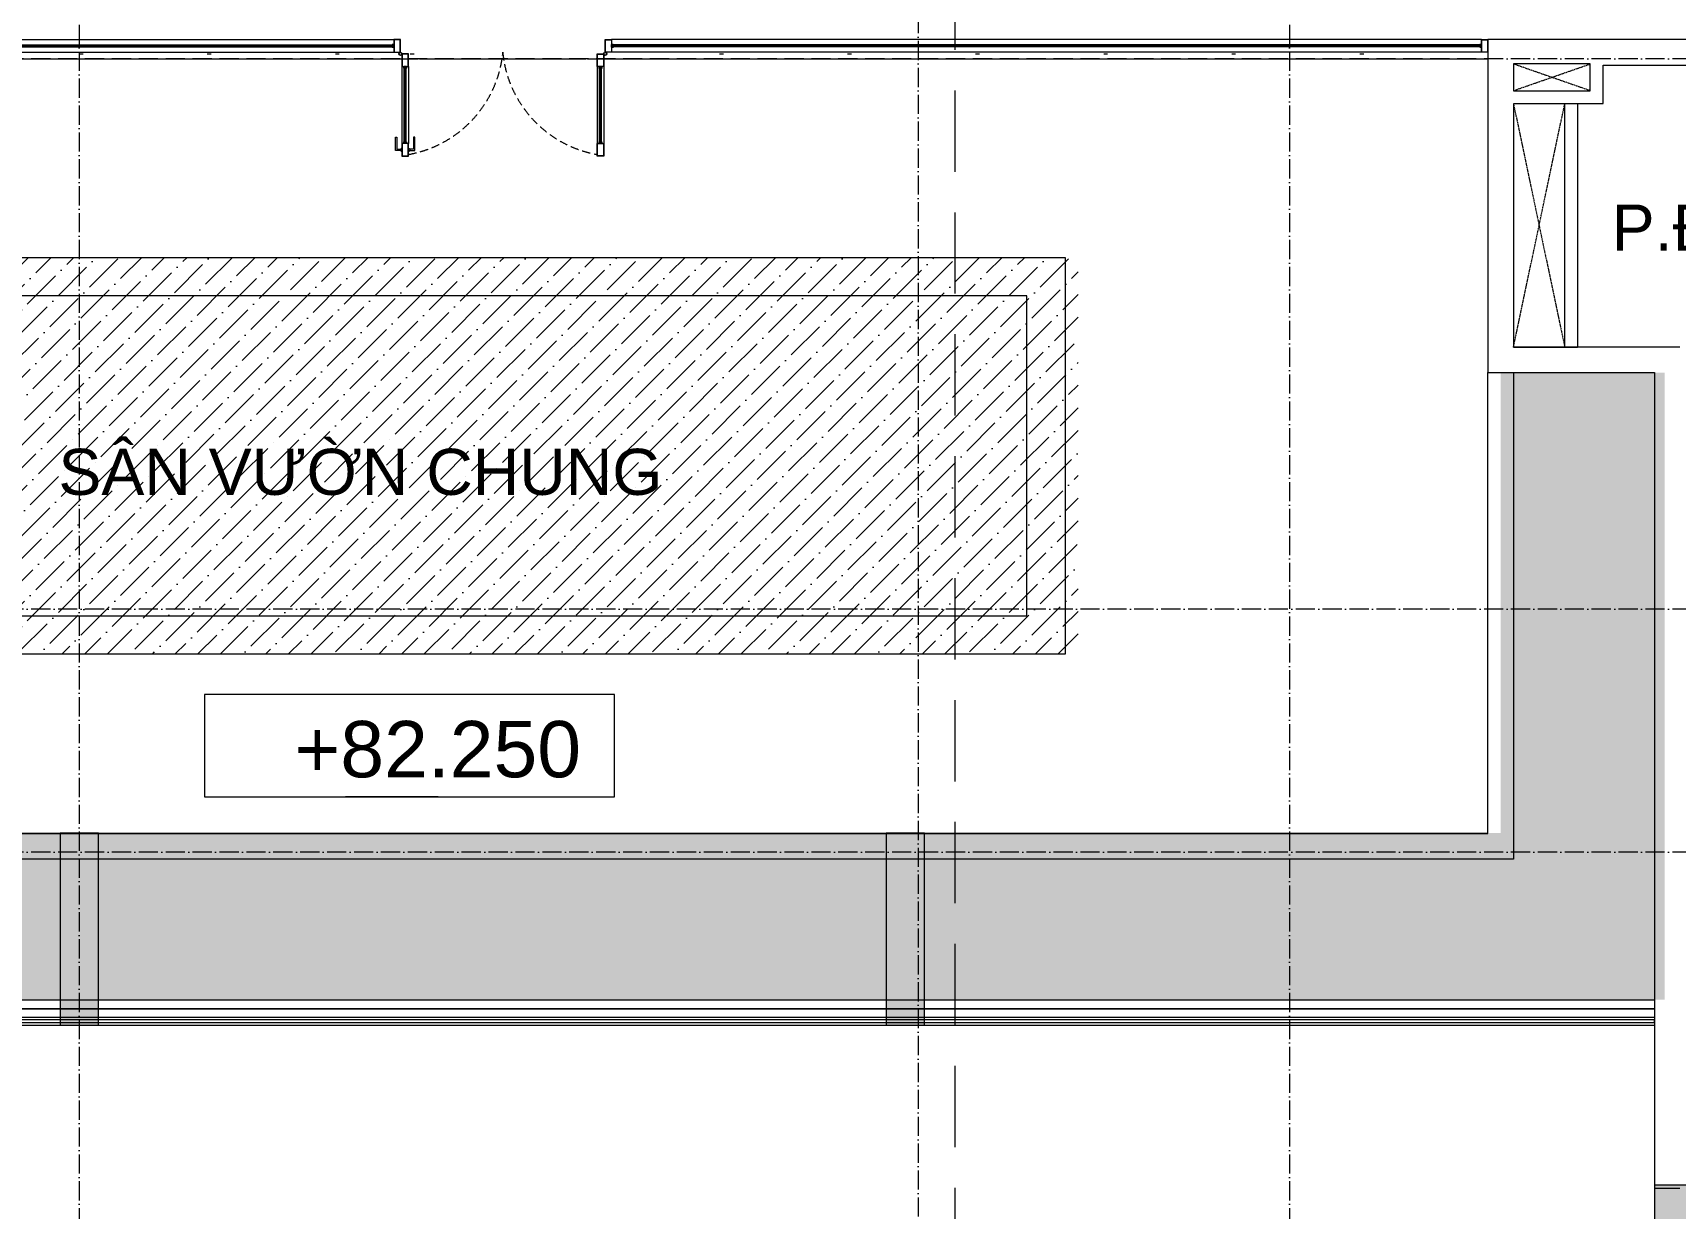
# Model space of a CAD drawing. Header units: millimetres. Extents: x -20144 to 122974, y -38328 to 48263.
# Drawn here: x 86959 to 99784, y 22169 to 31352 of the extents above; entities that cross this region are included whole.
import ezdxf

# ---------------------------------------------------------------- set-up
doc = ezdxf.new("R2010")
doc.units = ezdxf.units.MM
for name, pattern in [('Dash', [6.35, 3.175, -3.175]), ('Grid Line', [4.2, 3, -0.6, 0, -0.6]), ('HIDDEN2', [4.7625, 3.175, -1.5875])]:
    doc.linetypes.add(name, pattern=pattern)
for name, color, linetype, lineweight in [('@ color hatch', 7, 'Continuous', 13), ('A-DETL-GENF', 31, 'Continuous', 5), ('A-DETL-GENF-HDLN', 161, 'Dash', 5), ('CHU', 181, 'Continuous', 5), ('CUA', 31, 'Continuous', 9), ('G-ANNO-DIMS', 111, 'Continuous', 5), ('KI-HIEU-1', 151, 'Continuous', 9), ('NET THAY 1', 41, 'Continuous', 5), ('NET THAY 2', 55, 'Continuous', 5), ('NET-CAT', 3, 'Continuous', 15), ('NET-THAY', 2, 'Continuous', 9), ('TRUC', 225, 'Continuous', 5), ('X-COT T20$0$LC.HA', 8, 'Continuous', 9)]:
    doc.layers.add(name, color=color, linetype=linetype, lineweight=lineweight)
doc.styles.add('Arial_4', font='arial_0.ttf', dxfattribs={"height": 360})
doc.styles.add('Arial_6', font='arial_0.ttf', dxfattribs={"height": 440})

# ---------------------------------------------------------------- blocks, each defined once
blk = doc.blocks.new('Railing - NBS_RailInfillPnl_Post-1648199-MẶT BẰNG TẦNG 23')
at = {"layer": 'NET THAY 2'}
for p, q in [((-13, -5), (-13, 5)), ((13, 5), (13, -5))]:
    blk.add_line(p, q, dxfattribs=at)
blk = doc.blocks.new('Railing - Railing-1431376-MẶT BẰNG TẦNG 23')
at = {"layer": 'NET THAY 1'}
for p, q in [((22751, 23727), (5825, 23727)), ((5825, 23727), (22751, 23727)), ((22751, 23660), (5825, 23660)), ((5825, 23600), (22751, 23600))]:
    blk.add_line(p, q, dxfattribs=at)
at = {"rotation": 270}
for p in [(12172, 23630), (14288, 23630), (16404, 23630), (18519, 23630), (20635, 23630)]:
    blk.add_blockref('Railing - NBS_RailInfillPnl_Post-1648199-MẶT BẰNG TẦNG 23', p, dxfattribs=at)
blk = doc.blocks.new('Top Rail Type - Top Rail_Internal_-1431379-MẶT BẰNG TẦNG 23')
at = {"layer": 'NET THAY 1'}
for p, q in [((22751, 23641), (5825, 23641)), ((5825, 23619), (22751, 23619)), ((22751, 23619), (22751, 23641))]:
    blk.add_line(p, q, dxfattribs=at)
blk = doc.blocks.new('Family2 - Family1-1425445-MẶT BẰNG TẦNG 23')
at = {"layer": 'A-DETL-GENF'}
for p, q in [((400, 1900), (0, 1900)), ((0, 1900), (0, 0)), ((400, 0), (400, 1900)), ((0, 0), (400, 0))]:
    blk.add_line(p, q, dxfattribs=at)
at = {"layer": 'A-DETL-GENF-HDLN'}
for p, q in [((0, 1900), (400, 1)), ((0, 0), (400, 1899))]:
    blk.add_line(p, q, dxfattribs=at)
blk = doc.blocks.new('Family2 - Family1-1425446-MẶT BẰNG TẦNG 23')
at = {"layer": 'A-DETL-GENF'}
for p, q in [((600, 210), (0, 210)), ((0, 210), (0, 0)), ((600, 0), (600, 210)), ((0, 0), (600, 0))]:
    blk.add_line(p, q, dxfattribs=at)
at = {"layer": 'A-DETL-GENF-HDLN'}
for p, q in [((0, 210), (600, 1)), ((0, 0), (600, 209))]:
    blk.add_line(p, q, dxfattribs=at)
blk = doc.blocks.new('Spot Elevations - CODE 1-1678943-MẶT BẰNG TẦNG 23')
at = {"layer": 'G-ANNO-DIMS'}
for p, q in [((10.5, 4), (-5.5, 4)), ((-5.5, 4), (-5.5, 0)), ((10.5, 0), (10.5, 4)), ((-5.5, 0), (10.5, 0))]:
    blk.add_line(p, q, dxfattribs=at)
blk = doc.blocks.new('A$C52CD303B')
at = {"layer": 'NET-CAT'}
h = blk.add_hatch(color=256, dxfattribs=at)
h.dxf.hatch_style = 1
h.paths.add_polyline_path([(5450, 10650), (5200, 10650), (5200, 9650), (5450, 9650)], flags=17)
h.paths.add_polyline_path([(5450, 12850), (5200, 12850), (5200, 11850), (5450, 11850)], flags=17)
h.paths.add_polyline_path([(5450, 8450), (5200, 8450), (5200, 7450), (5450, 7450)], flags=17)
h.paths.add_polyline_path([(5450, 6250), (5200, 6250), (5200, 5800), (3000, 5800), (3000, 14500), (5200, 14500), (5200, 14050), (5450, 14050), (5450, 14750), (2750, 14750), (2750, 7850), (2350, 7850), (2350, 7600), (2750, 7600), (2750, 5800), (950, 5800), (950, 7600), (1350, 7600), (1350, 7850), (700, 7850), (700, 5800), (0, 5800), (0, 0), (4150, 0), (4150, 250), (250, 250), (250, 2750), (5450, 2750), (5450, 3000), (3300, 3000), (3300, 3875), (3050, 3875), (3050, 3000), (250, 3000), (250, 5550), (3050, 5550), (3050, 5075), (3300, 5075), (3300, 5550), (5450, 5550)])
blk.add_lwpolyline([(700, 5800), (0, 5800), (0, 0)], dxfattribs=at)
blk = doc.blocks.new('ALC1807-ASCENT PLAZA-KET CAU 1_rvt-1-MẶT BẰNG TẦNG 5 ĐẾN TẦNG 22')
blk.add_blockref('A$C52CD303B', (22751, 16550))
blk = doc.blocks.new('X-COT T20')
at = {"layer": 'X-COT T20$0$LC.HA'}
h = blk.add_hatch(color=256, dxfattribs=at)
h.dxf.hatch_style = 1
h.paths.add_polyline_path([(19100, -17300), (18800, -17300), (18800, -18800), (19100, -18800)])
h = blk.add_hatch(color=256, dxfattribs=at)
h.dxf.hatch_style = 1
h.paths.add_polyline_path([(25550, -17300), (25250, -17300), (25250, -18800), (25550, -18800)])
at = {"ltscale": 1000, "elevation": 0}
for points in [[(19100, -17300), (18800, -17300), (18800, -18800), (19100, -18800)], [(25550, -17300), (25250, -17300), (25250, -18800), (25550, -18800)]]:
    blk.add_lwpolyline(points, close=True, dxfattribs=at)
blk = doc.blocks.new('A$C69B33B05')
at = {"ltscale": 2000}
blk.add_blockref('X-COT T20', (0, 0), dxfattribs=at)
blk = doc.blocks.new('*U752')
for p, q in [((-788, 112), (-788, 712)), ((-771, 699, 0), (-771, 126, 0)), ((-754, 699, 0), (-754, 126, 0)), ((-738, 112), (-738, 712)), ((737, 112), (737, 712)), ((754, 699, 0), (754, 126, 0)), ((771, 699, 0), (771, 126, 0)), ((788, 112), (788, 712)), ((-7642, 0, 0), (-850, 0, 0)), ((7883, 0, 0), (850, 0, 0)), ((-7642, -100, 0), (-850, -100, 0)), ((-7629, -42, 0), (-863, -42, 0)), ((-7629, -58, 0), (-863, -58, 0)), ((7883, -100, 0), (850, -100, 0)), ((7870, -42, 0), (863, -42, 0)), ((7870, -58, 0), (863, -58, 0))]:
    blk.add_line(p, q)
at = {"color": 1}
for p, q in [((-763, 119, 0), (-763, 706, 0)), ((762, 119, 0), (762, 706, 0)), ((-857, -50, 0), (-7636, -50, 0)), ((857, -50, 0), (7876, -50, 0))]:
    blk.add_line(p, q, dxfattribs=at)
at = {"ltscale": 100}
for p, q in [((-7642, -61, 0), (-7642, -39, 0)), ((-7642, -61, 0), (-7642, -39, 0)), ((-850, -61, 0), (-850, -39, 0)), ((-850, -61, 0), (-850, -39, 0)), ((850, -61, 0), (850, -39, 0)), ((850, -61, 0), (850, -39, 0))]:
    blk.add_line(p, q, dxfattribs=at)
for points in [[(-738, 712), (-788, 712), (-788, 812), (-738, 812)], [(-740, 714), (-786, 714), (-786, 810), (-740, 810)], [(737, 712), (788, 712), (788, 812), (737, 812)], [(740, 714), (786, 714), (786, 810), (740, 810)], [(-7692, -100), (-7692, 0), (-7642, 0), (-7642, -100)], [(-850, 0), (-800, 0), (-800, -100), (-850, -100)], [(-738, 12), (-788, 12), (-788, 112), (-738, 112)], [(-740, 14), (-786, 14), (-786, 110), (-740, 110)], [(737, 12), (788, 12), (788, 112), (737, 112)], [(740, 14), (786, 14), (786, 110), (740, 110)], [(850, 0), (800, 0), (800, -100), (850, -100)], [(-7690, -98), (-7690, -2), (-7644, -2), (-7644, -98)], [(-848, -2), (-802, -2), (-802, -98), (-848, -98)], [(848, -2), (802, -2), (802, -98), (848, -98)]]:
    blk.add_lwpolyline(points, close=True)
for points in [[(737, 775), (737, 750, -0.414214), (727, 760), (727, 765, -0.414214)], [(788, 775), (788, 750, 0.414214), (798, 760), (798, 765, 0.414214)], [(687, 662), (697, 662), (697, 757), (728, 757, -0.063254), (727, 760), (727, 765, -0.063254), (728, 767), (687, 767), (687, 757)], [(838, 662), (828, 662), (828, 757), (797, 757, 0.063254), (798, 760), (798, 765, 0.063254), (797, 767), (838, 767), (838, 757)]]:
    blk.add_lwpolyline(points, format="xyb", close=True)
at = {"elevation": 0}
for points in [[(-752, 712), (-774, 712), (-774, 700, 0.414214), (-773, 699), (-770, 699, 0.414214), (-769, 700, 0.414214), (-770, 700), (-772, 700, -0.414214), (-773, 701), (-773, 711, -0.414214), (-772, 711), (-753, 711, -0.414214), (-753, 711), (-753, 701, -0.414214), (-753, 700), (-756, 700, 0.414214), (-756, 700, 0.414214), (-756, 699), (-752, 699, 0.414214), (-752, 700), (-752, 712)], [(752, 712), (774, 712), (774, 700, -0.414214), (773, 699), (770, 699, -0.414214), (769, 700, -0.414214), (770, 700), (772, 700, 0.414214), (772, 701), (772, 711, 0.414214), (772, 711), (753, 711, 0.414214), (752, 711), (752, 701, 0.414214), (753, 700), (756, 700, -0.414214), (756, 700, -0.414214), (756, 699), (752, 699, -0.414214), (752, 700), (752, 712)], [(-7642, -39), (-7642, -61), (-7630, -61, 0.414214), (-7629, -61), (-7629, -57, 0.414214), (-7630, -57, 0.414214), (-7630, -57), (-7630, -60, -0.414214), (-7631, -60), (-7641, -60, -0.414214), (-7641, -60), (-7641, -41, -0.414214), (-7641, -40), (-7631, -40, -0.414214), (-7630, -41), (-7630, -43, 0.414214), (-7630, -44, 0.414214), (-7629, -43), (-7629, -40, 0.414214), (-7630, -39), (-7642, -39)], [(-850, -39), (-850, -61), (-863, -61, -0.414214), (-863, -61), (-863, -57, -0.414214), (-863, -57, -0.414214), (-862, -57), (-862, -60, 0.414214), (-862, -60), (-852, -60, 0.414214), (-851, -60), (-851, -41, 0.414214), (-852, -40), (-862, -40, 0.414214), (-862, -41), (-862, -43, -0.414214), (-863, -44, -0.414214), (-863, -43), (-863, -40, -0.414214), (-863, -39), (-850, -39)], [(850, -39), (850, -61), (863, -61, 0.414214), (863, -61), (863, -57, 0.414214), (863, -57, 0.414214), (862, -57), (862, -60, -0.414214), (862, -60), (852, -60, -0.414214), (851, -60), (851, -41, -0.414214), (852, -40), (862, -40, -0.414214), (862, -41), (862, -43, 0.414214), (863, -44, 0.414214), (863, -43), (863, -40, 0.414214), (863, -39), (850, -39)]]:
    blk.add_lwpolyline(points, format="xyb", dxfattribs=at)
at = {"color": 8, "lineweight": 5, "elevation": 0}
for points in [[(-765, 706, -0.110226), (-765, 706), (-760, 706, -0.110226), (-760, 706, -0.547587), (-760, 702, 0.371535), (-760, 702, -0.207699), (-760, 698, 0.626616), (-760, 697, 0.088099), (-754, 699), (-757, 699), (-757, 702), (-755, 702), (-759, 707, 0.26277), (-759, 707), (-763, 707), (-766, 707, 0.26277), (-766, 707), (-770, 702), (-768, 702), (-768, 699), (-771, 699, 0.088099), (-765, 697, 0.626616), (-765, 698, -0.207699), (-765, 702, 0.371535), (-765, 702, -0.547587)], [(765, 706, 0.110226), (765, 706), (760, 706, 0.110226), (760, 706, 0.547587), (760, 702, -0.371535), (760, 702, 0.207699), (760, 698, -0.626616), (760, 697, -0.088099), (754, 699), (757, 699), (757, 702), (755, 702), (759, 707, -0.26277), (759, 707), (762, 707), (766, 707, -0.26277), (766, 707), (770, 702), (768, 702), (768, 699), (771, 699, -0.088099), (765, 697, -0.626616), (765, 698, 0.207699), (765, 702, -0.371535), (765, 702, 0.547587)], [(-765, 119, 0.110226), (-765, 119), (-760, 119, 0.110226), (-760, 119, 0.547587), (-760, 123, -0.371535), (-760, 123, 0.207699), (-760, 127, -0.626616), (-760, 128, -0.088099), (-754, 126), (-757, 126), (-757, 123), (-755, 123), (-759, 118, -0.26277), (-759, 118), (-763, 118), (-766, 118, -0.26277), (-766, 118), (-770, 123), (-768, 123), (-768, 126), (-771, 126, -0.088099), (-765, 128, -0.626616), (-765, 127, 0.207699), (-765, 123, -0.371535), (-765, 123, 0.547587)], [(765, 119, -0.110226), (765, 119), (760, 119, -0.110226), (760, 119, -0.547587), (760, 123, 0.371535), (760, 123, -0.207699), (760, 127, 0.626616), (760, 128, 0.088099), (754, 126), (757, 126), (757, 123), (755, 123), (759, 118, 0.26277), (759, 118), (762, 118), (766, 118, 0.26277), (766, 118), (770, 123), (768, 123), (768, 126), (771, 126, 0.088099), (765, 128, 0.626616), (765, 127, -0.207699), (765, 123, 0.371535), (765, 123, -0.547587)]]:
    blk.add_lwpolyline(points, format="xyb", close=True, dxfattribs=at)
at = {"color": 1, "elevation": 0}
for points in [[(-760, 119), (-765, 119), (-765, 706), (-760, 706)], [(760, 119), (765, 119), (765, 706), (760, 706)]]:
    blk.add_lwpolyline(points, close=True, dxfattribs=at)
for points in [[(-752, 112), (-774, 112), (-774, 125, -0.414214), (-773, 126), (-770, 126, -0.414214), (-769, 125, -0.414214), (-770, 124), (-772, 124, 0.414214), (-773, 124), (-773, 114, 0.414214), (-772, 114), (-753, 114, 0.414214), (-753, 114), (-753, 124, 0.414214), (-753, 124), (-756, 124, -0.414214), (-756, 125, -0.414214), (-756, 126), (-752, 126, -0.414214), (-752, 125), (-752, 112)], [(752, 112), (774, 112), (774, 125, 0.414214), (773, 126), (770, 126, 0.414214), (769, 125, 0.414214), (770, 124), (772, 124, -0.414214), (772, 124), (772, 114, -0.414214), (772, 114), (753, 114, -0.414214), (752, 114), (752, 124, -0.414214), (753, 124), (756, 124, 0.414214), (756, 125, 0.414214), (756, 126), (752, 126, 0.414214), (752, 125), (752, 112)]]:
    blk.add_lwpolyline(points, format="xyb")
at = {"elevation": 0}
for points in [[(-7642, -41), (-7642, -60)], [(-7642, -41), (-7642, -60)], [(-850, -41), (-850, -60)], [(-850, -41), (-850, -60)], [(850, -41), (850, -60)], [(850, -41), (850, -60)]]:
    blk.add_lwpolyline(points, dxfattribs=at)
at = {"color": 8, "lineweight": 5}
for points in [[(-7636, -52, -0.110226), (-7636, -52), (-7636, -48, -0.110226), (-7636, -48, -0.547587), (-7632, -47, 0.371535), (-7632, -47, -0.207699), (-7628, -47, 0.626616), (-7627, -47, 0.088099), (-7629, -42), (-7629, -44), (-7632, -44), (-7632, -43), (-7637, -46, 0.26277), (-7637, -47), (-7637, -50), (-7637, -53, 0.26277), (-7637, -54), (-7632, -57), (-7632, -56), (-7629, -56), (-7629, -58, 0.088099), (-7627, -53, 0.626616), (-7628, -53, -0.207699), (-7632, -53, 0.371535), (-7632, -53, -0.547587)], [(-857, -52, 0.110226), (-857, -52), (-857, -48, 0.110226), (-857, -48, 0.547587), (-860, -47, -0.371535), (-861, -47, 0.207699), (-865, -47, -0.626616), (-865, -47, -0.088099), (-863, -42), (-863, -44), (-860, -44), (-860, -43), (-856, -46, -0.26277), (-855, -47), (-855, -50), (-855, -53, -0.26277), (-856, -54), (-860, -57), (-860, -56), (-863, -56), (-863, -58, -0.088099), (-865, -53, -0.626616), (-865, -53, 0.207699), (-861, -53, -0.371535), (-860, -53, 0.547587)], [(857, -52, -0.110226), (857, -52), (857, -48, -0.110226), (857, -48, -0.547587), (860, -47, 0.371535), (861, -47, -0.207699), (865, -47, 0.626616), (865, -47, 0.088099), (863, -42), (863, -44), (860, -44), (860, -43), (856, -46, 0.26277), (855, -47), (855, -50), (855, -53, 0.26277), (856, -54), (860, -57), (860, -56), (863, -56), (863, -58, 0.088099), (865, -53, 0.626616), (865, -53, -0.207699), (861, -53, 0.371535), (860, -53, -0.547587)]]:
    blk.add_lwpolyline(points, format="xyb", close=True, dxfattribs=at)
at = {"color": 1}
for points in [[(-857, -48), (-857, -53), (-7636, -53), (-7636, -48)], [(857, -48), (857, -53), (7876, -53), (7876, -48)]]:
    blk.add_lwpolyline(points, close=True, dxfattribs=at)
for centre, radius in [((-800, 12), 12.5), ((-800, 12), 10.5), ((800, 12), 12.5), ((800, 12), 10.5)]:
    blk.add_circle(centre, radius)
at = {"color": 8, "linetype": 'HIDDEN2', "lineweight": 5, "ltscale": 20}
for centre, start, end in [((-893, -86), 5.5004, 79.9944), ((893, -86), 100.0056, 174.4996)]:
    blk.add_arc(centre, 898, start, end, dxfattribs=at)

msp = doc.modelspace()

# ---------------------------------------------------------------- hatches: boundary and pattern name
at = {"layer": '@ color hatch', "ltscale": 0.5}
h = msp.add_hatch(dxfattribs=at)
h.set_pattern_fill('CROSS', color=139, scale=300)
h.set_pattern_definition([(0, (439363.51, -381994.35), (75, 75), [37.5, -112.5]), (90, (439382.26, -382013.1), (-75, 75), [37.5, -112.5])])
h.paths.add_polyline_path([(82796.1, 31100.2), (83996.3, 31097.2), (83996.3, 25100.4), (98421.3, 25100.4), (98421.3, 28697.2), (99701.3, 28697.2), (99701.3, 23797.4), (82796.1, 23797.3)])
h = msp.add_hatch(dxfattribs=at)
h.set_pattern_fill('ANSI36', color=157, scale=1000)
h.set_pattern_definition([(45, (439363.51, -381994.35), (66.29126, 243.067956), [312.5, -62.5, 0, -62.5])])
h.paths.add_polyline_path([(95121.1, 26497.3), (84996.3, 26497.3), (84996.3, 29597.2), (95121.1, 29597.2)])

# ---------------------------------------------------------------- linework, layer by layer
at = {"layer": 'G-ANNO-DIMS'}
msp.add_line((90124.9, 25382.7), (89400, 25382.7), dxfattribs=at)
at = {"layer": 'KI-HIEU-1', "linetype": 'HIDDEN2', "ltscale": 200}
msp.add_line((94161.5, -7833.5, 0), (94161.5, 45196.8, 0), dxfattribs=at)
at = {"layer": 'NET-CAT'}
for p, q in [((101261.6, 31299.9), (98321.5, 31299.9)), ((98321.5, 31299.9), (98321.5, 28697)), ((99221.5, 31099.9), (101061.6, 31099.9)), ((99221.5, 30799.9), (99221.5, 31099.9)), ((98921.5, 30799.9), (99221.5, 30799.9)), ((99821.5, 28897), (98521.5, 28897)), ((98321.5, 28697), (99621.5, 28697)), ((99621.5, 28697), (99621.5, 22324.9)), ((99621.5, 22324.9), (99821.5, 22324.9))]:
    msp.add_line(p, q, dxfattribs=at)
at = {"layer": 'NET-THAY'}
for p, q in [((87321.6, 31187.2), (87351.6, 31187.2)), ((88321.6, 31187.2), (88351.6, 31187.2)), ((89321.6, 31187.2), (89351.6, 31187.2)), ((89906.6, 31187.2), (89936.6, 31187.2)), ((92321.6, 31187.2), (92351.6, 31187.2)), ((93321.6, 31187.2), (93351.6, 31187.2)), ((94321.6, 31187.2), (94351.6, 31187.2)), ((95321.6, 31187.2), (95351.6, 31187.2)), ((96321.6, 31187.2), (96351.6, 31187.2)), ((97321.6, 31187.2), (97351.6, 31187.2)), ((83996.3, 31149.9), (89967.6, 31149.9)), ((89979.6, 31149.9), (91278.6, 31149.9)), ((91290.6, 31149.9), (98321.5, 31149.9)), ((99021.5, 30799.9), (99021.5, 28894.1)), ((84996.3, 29597.2), (95021.5, 29597.2)), ((95021.5, 29597.2), (95021.5, 26497.2)), ((94721.5, 29297.2), (85296.3, 29297.2)), ((94721.5, 26797.2), (94721.5, 29297.2)), ((98921.5, 28897), (99021.5, 28897)), ((98321.5, 25097.2), (98321.5, 28697)), ((98521.5, 28697), (98521.5, 24897.2)), ((85296.3, 26797.2), (94721.5, 26797.2)), ((95021.5, 26497.2), (84996.3, 26497.2)), ((83996.3, 25100.2), (98321.5, 25100.2)), ((83996.3, 25097.2), (98321.5, 25097.2)), ((98521.5, 24897.2), (83796.3, 24897.2)), ((82696.3, 23797.2), (99621.5, 23797.2)), ((99621.5, 23597.2), (82696.3, 23597.2))]:
    msp.add_line(p, q, dxfattribs=at)
at = {"layer": 'TRUC', "linetype": 'Grid Line', "ltscale": 50}
for p, q in [((87321.5, 43599.9), (87321.5, -4500.1)), ((96771.5, 43599.9), (96771.5, -4500.1)), ((93871.5, 34649.9), (93871.5, -4500.1)), ((119871.5, 31149.9), (62463.9, 31149.9)), ((119871.5, 26849.9), (64778.6, 26849.9)), ((119871.5, 24949.9), (62463.9, 24949.9))]:
    msp.add_line(p, q, dxfattribs=at)

# ---------------------------------------------------------------- block references
at = {"lineweight": 5}
msp.add_blockref('ALC1807-ASCENT PLAZA-KET CAU 1_rvt-1-MẶT BẰNG TẦNG 5 ĐẾN TẦNG 22', (76871, -0.1), dxfattribs=at)
at = {"layer": 'A-DETL-GENF'}
for name, p in [('Family2 - Family1-1425446-MẶT BẰNG TẦNG 23', (98521.5, 30899.9)), ('Family2 - Family1-1425445-MẶT BẰNG TẦNG 23', (98521.5, 28897))]:
    msp.add_blockref(name, p, dxfattribs=at)
at = {"layer": 'CUA', "rotation": 180}
msp.add_blockref('*U752', (90629.1, 31199.9, 0), dxfattribs=at)
at = {"layer": 'G-ANNO-DIMS', "xscale": 199.9999999999999, "yscale": 199.9999999999999, "zscale": 199.9999999999999}
msp.add_blockref('Spot Elevations - CODE 1-1678943-MẶT BẰNG TẦNG 23', (89400, 25382.7), dxfattribs=at)
at = {"layer": 'NET THAY 1'}
for name in ['Railing - Railing-1431376-MẶT BẰNG TẦNG 23', 'Top Rail Type - Top Rail_Internal_-1431379-MẶT BẰNG TẦNG 23']:
    msp.add_blockref(name, (76871, 0), dxfattribs=at)
at = {"layer": 'NET-CAT'}
msp.add_blockref('A$C69B33B05', (68371.5, 42399.9), dxfattribs=at)

# ---------------------------------------------------------------- texts
at = {"layer": 'CHU', "color": 7, "char_height": 360, "line_spacing_factor": 0.936439, "style": 'Arial_4'}
for s, insert, width, attachment_point in [('\\pt2540.0016,5079.9996,7620.0012,10159.9992,12700.0008,15239.9988,17780.0004,20319.9984,22860,25400.0016,27939.9996,30480.0012,33019.9992,35560.0008,38099.9988,40640.0004,43179.9984,45720,48260.0016,50799.9996,53340.0012,55879.9992,58420.0008,60959.9988,63500.0004,66039.9984,68580,71120.0016,73659.9996,76200.0012,78739.9992,81280.0008;P.ĐIỆN', (99288.7, 30010.5), 1656.4, 1), ('\\pt2540.0016,5079.9996,7620.0012,10159.9992,12700.0008,15239.9988,17780.0004,20319.9984,22860,25400.0016,27939.9996,30480.0012,33019.9992,35560.0008,38099.9988,40640.0004,43179.9984,45720,48260.0016,50799.9996,53340.0012,55879.9992,58420.0008,60959.9988,63500.0004,66039.9984,68580,71120.0016,73659.9996,76200.0012,78739.9992,81280.0008;SÂN VƯỜN CHUNG', (91875, 28102), 4676.3, 3)]:
    msp.add_mtext(s, dxfattribs=dict(at, insert=insert, width=width, attachment_point=attachment_point))
at = {"layer": 'G-ANNO-DIMS', "insert": (89001.3, 25975.6), "char_height": 440, "width": 2251.659, "attachment_point": 1, "line_spacing_factor": 0.941778, "style": 'Arial_6'}
msp.add_mtext('+82.250', dxfattribs=at)

doc.saveas('drawing.dxf')
